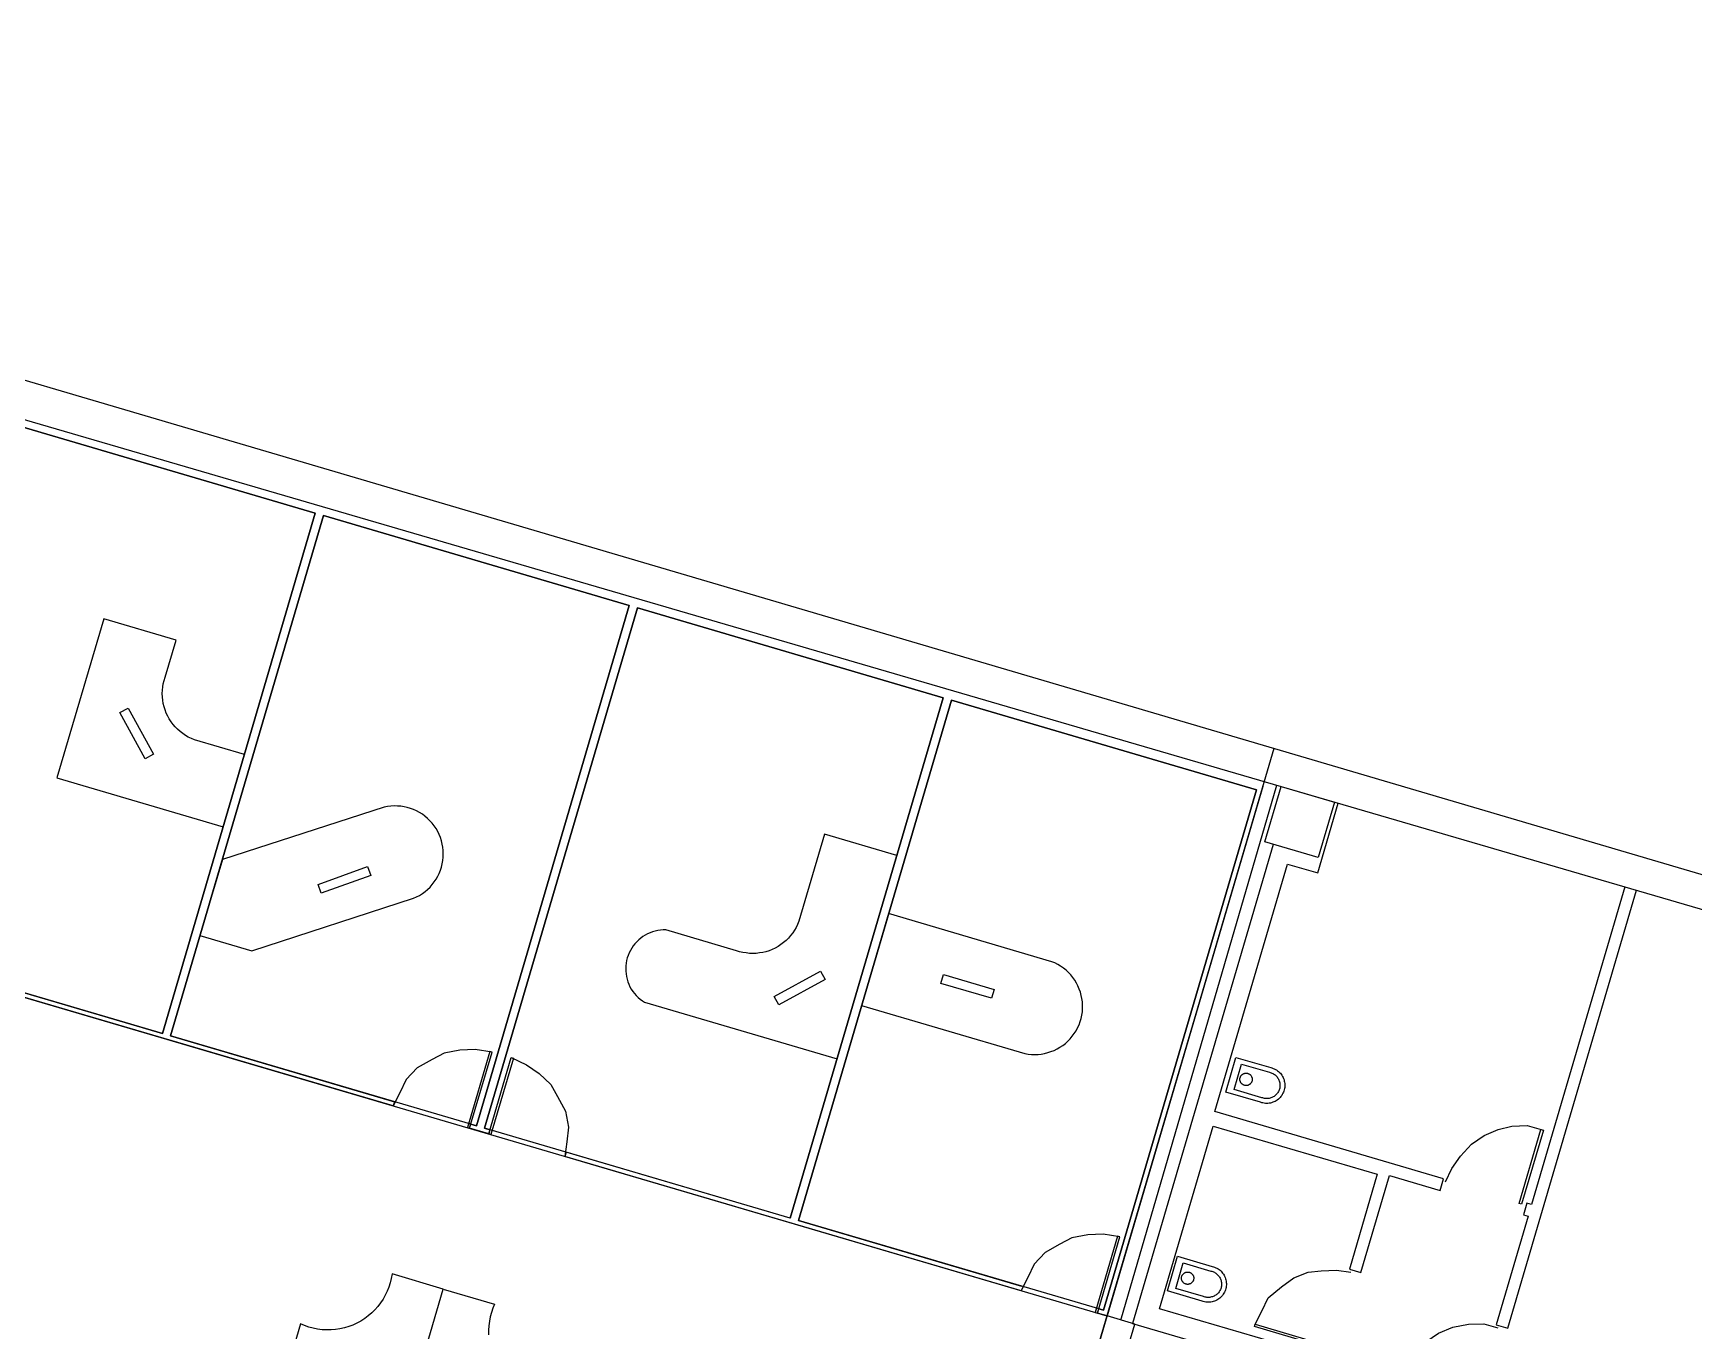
# Model space of a CAD drawing. Header units: inches. Extents: x 1826481.5 to 1826546.5, y 5114738.9 to 5114796.8.
# Drawn here: x 1826511 to 1826528.52, y 5114783.07 to 5114796.76 of the extents above; entities that cross this region are included whole.
import ezdxf

# ---------------------------------------------------------------- set-up
doc = ezdxf.new("R2010")
doc.units = ezdxf.units.IN
doc.header["$MEASUREMENT"] = 0
for name, color, linetype in [('Computer', 200, 'Continuous'), ('Desk', 34, 'Continuous'), ('Room', 92, 'Continuous')]:
    doc.layers.add(name, color=color, linetype=linetype)

msp = doc.modelspace()

# ---------------------------------------------------------------- linework, layer by layer
for points in [[(1826546.539, 5114782.6), (1826529.806, 5114770.116), (1826509.785, 5114776.002), (1826502.255, 5114750.399), (1826481.452, 5114738.928), (1826498.491, 5114796.757), (1826546.539, 5114782.6)], [(1826497.039, 5114747.523), (1826496.899, 5114747.777), (1826481.975, 5114739.596), (1826498.713, 5114796.241), (1826545.851, 5114782.485), (1826534.431, 5114773.853), (1826534.569, 5114773.669)], [(1826513.978, 5114791.696), (1826510.752, 5114792.645)], [(1826512.364, 5114786.208), (1826513.978, 5114791.696)], [(1826514.064, 5114791.671), (1826512.45, 5114786.183)], [(1826517.291, 5114790.722), (1826514.064, 5114791.671)], [(1826515.677, 5114785.234), (1826517.291, 5114790.722)], [(1826517.377, 5114790.697), (1826515.763, 5114785.209)], [(1826520.603, 5114789.748), (1826517.377, 5114790.697)], [(1826518.989, 5114784.26), (1826520.603, 5114789.748)], [(1826520.689, 5114789.723), (1826519.075, 5114784.234)], [(1826523.908, 5114788.776), (1826520.689, 5114789.723)], [(1826524.092, 5114789.214), (1826522.051, 5114782.276)], [(1826522.478, 5114783.185), (1826524.124, 5114788.825)], [(1826522.294, 5114783.288), (1826523.908, 5114788.776)], [(1826523.974, 5114788.812), (1826522.331, 5114783.229)], [(1826523.974, 5114788.812), (1826522.332, 5114783.228)], [(1826524.731, 5114788.647), (1826524.559, 5114788.062), (1826523.998, 5114788.227), (1826524.17, 5114788.812), (1826524.731, 5114788.647)], [(1826524.554, 5114787.9), (1826524.77, 5114788.637)], [(1826524.086, 5114788.201), (1826522.6, 5114783.149)], [(1826523.47, 5114785.384), (1826524.237, 5114787.993)], [(1826524.237, 5114787.993), (1826524.554, 5114787.9)], [(1826526.559, 5114783.098), (1826527.918, 5114787.718)], [(1826527.796, 5114787.754), (1826526.81, 5114784.402)], [(1826510, 5114786.903), (1826512.364, 5114786.208)], [(1826514.801, 5114785.443), (1826509.987, 5114786.859)], [(1826512.45, 5114786.183), (1826514.814, 5114785.487)], [(1826515.843, 5114786.011), (1826515.665, 5114786.037), (1826515.504, 5114786.031), (1826515.336, 5114786.001), (1826515.21, 5114785.932), (1826515.052, 5114785.846), (1826514.936, 5114785.721), (1826514.869, 5114785.582), (1826514.801, 5114785.443)], [(1826515.843, 5114786.011), (1826515.818, 5114786.018), (1826515.582, 5114785.214), (1826515.606, 5114785.207), (1826515.843, 5114786.011), (1826515.843, 5114786.011)], [(1826516.044, 5114785.952), (1826516.068, 5114785.945), (1826515.831, 5114785.14), (1826515.807, 5114785.147), (1826516.044, 5114785.952), (1826516.044, 5114785.952)], [(1826516.044, 5114785.952), (1826516.207, 5114785.878), (1826516.339, 5114785.786), (1826516.464, 5114785.67), (1826516.533, 5114785.543), (1826516.619, 5114785.386), (1826516.649, 5114785.218), (1826516.63, 5114785.064), (1826516.612, 5114784.911)], [(1826523.692, 5114785.955), (1826524.058, 5114785.847), (1826524.058, 5114785.847), (1826524.071, 5114785.844), (1826524.084, 5114785.839), (1826524.096, 5114785.834), (1826524.108, 5114785.828), (1826524.119, 5114785.822), (1826524.13, 5114785.814), (1826524.141, 5114785.806), (1826524.15, 5114785.797), (1826524.16, 5114785.787), (1826524.168, 5114785.777), (1826524.176, 5114785.766), (1826524.183, 5114785.755), (1826524.189, 5114785.743), (1826524.194, 5114785.731), (1826524.199, 5114785.718), (1826524.202, 5114785.705), (1826524.205, 5114785.692), (1826524.207, 5114785.679), (1826524.208, 5114785.666), (1826524.207, 5114785.652), (1826524.206, 5114785.639), (1826524.204, 5114785.626), (1826524.202, 5114785.613), (1826524.198, 5114785.6), (1826524.193, 5114785.588), (1826524.188, 5114785.576), (1826524.181, 5114785.564), (1826524.174, 5114785.553), (1826524.166, 5114785.542), (1826524.158, 5114785.532), (1826524.148, 5114785.522), (1826524.139, 5114785.513), (1826524.128, 5114785.505), (1826524.117, 5114785.498), (1826524.105, 5114785.491), (1826524.093, 5114785.486), (1826524.081, 5114785.481), (1826524.068, 5114785.477), (1826524.055, 5114785.473), (1826524.042, 5114785.471), (1826524.029, 5114785.47), (1826524.016, 5114785.469), (1826524.002, 5114785.47), (1826523.989, 5114785.471), (1826523.976, 5114785.474), (1826523.963, 5114785.477), (1826523.951, 5114785.481), (1826523.585, 5114785.589), (1826523.692, 5114785.955)], [(1826523.672, 5114785.616), (1826523.751, 5114785.884), (1826524.044, 5114785.798), (1826524.044, 5114785.798), (1826524.053, 5114785.796), (1826524.062, 5114785.793), (1826524.071, 5114785.79), (1826524.08, 5114785.785), (1826524.089, 5114785.781), (1826524.097, 5114785.775), (1826524.105, 5114785.77), (1826524.112, 5114785.763), (1826524.119, 5114785.756), (1826524.125, 5114785.749), (1826524.131, 5114785.741), (1826524.136, 5114785.733), (1826524.141, 5114785.725), (1826524.145, 5114785.716), (1826524.149, 5114785.707), (1826524.151, 5114785.698), (1826524.154, 5114785.688), (1826524.155, 5114785.679), (1826524.156, 5114785.669), (1826524.156, 5114785.659), (1826524.156, 5114785.65), (1826524.155, 5114785.64), (1826524.153, 5114785.63), (1826524.151, 5114785.621), (1826524.148, 5114785.612), (1826524.144, 5114785.603), (1826524.14, 5114785.594), (1826524.135, 5114785.586), (1826524.129, 5114785.578), (1826524.123, 5114785.57), (1826524.117, 5114785.563), (1826524.11, 5114785.556), (1826524.102, 5114785.55), (1826524.095, 5114785.544), (1826524.086, 5114785.539), (1826524.078, 5114785.535), (1826524.069, 5114785.531), (1826524.06, 5114785.527), (1826524.051, 5114785.525), (1826524.041, 5114785.523), (1826524.032, 5114785.521), (1826524.022, 5114785.52), (1826524.012, 5114785.52), (1826524.002, 5114785.521), (1826523.993, 5114785.522), (1826523.983, 5114785.524), (1826523.974, 5114785.527), (1826523.965, 5114785.53), (1826523.672, 5114785.616)], [(1826523.78, 5114785.661), (1826523.775, 5114785.662), (1826523.771, 5114785.664), (1826523.767, 5114785.666), (1826523.763, 5114785.668), (1826523.76, 5114785.671), (1826523.756, 5114785.673), (1826523.753, 5114785.677), (1826523.749, 5114785.68), (1826523.747, 5114785.683), (1826523.744, 5114785.687), (1826523.742, 5114785.691), (1826523.739, 5114785.695), (1826523.738, 5114785.699), (1826523.736, 5114785.703), (1826523.735, 5114785.708), (1826523.734, 5114785.712), (1826523.733, 5114785.717), (1826523.733, 5114785.721), (1826523.733, 5114785.726), (1826523.733, 5114785.73), (1826523.734, 5114785.735), (1826523.735, 5114785.739), (1826523.736, 5114785.744), (1826523.738, 5114785.748), (1826523.74, 5114785.752), (1826523.742, 5114785.756), (1826523.744, 5114785.76), (1826523.747, 5114785.763), (1826523.75, 5114785.767), (1826523.753, 5114785.77), (1826523.757, 5114785.773), (1826523.76, 5114785.776), (1826523.764, 5114785.778), (1826523.768, 5114785.781), (1826523.772, 5114785.783), (1826523.776, 5114785.784), (1826523.781, 5114785.786), (1826523.785, 5114785.787), (1826523.79, 5114785.788), (1826523.794, 5114785.788), (1826523.799, 5114785.788), (1826523.803, 5114785.788), (1826523.808, 5114785.787), (1826523.812, 5114785.787), (1826523.816, 5114785.785), (1826523.821, 5114785.784), (1826523.825, 5114785.782), (1826523.829, 5114785.78), (1826523.833, 5114785.778), (1826523.837, 5114785.775), (1826523.84, 5114785.773), (1826523.844, 5114785.77), (1826523.847, 5114785.766), (1826523.85, 5114785.763), (1826523.852, 5114785.759), (1826523.855, 5114785.755), (1826523.857, 5114785.751), (1826523.859, 5114785.747), (1826523.86, 5114785.743), (1826523.861, 5114785.738), (1826523.862, 5114785.734), (1826523.863, 5114785.729), (1826523.863, 5114785.725), (1826523.863, 5114785.72), (1826523.863, 5114785.716), (1826523.862, 5114785.711), (1826523.861, 5114785.707), (1826523.86, 5114785.702), (1826523.858, 5114785.698), (1826523.856, 5114785.694), (1826523.854, 5114785.69), (1826523.852, 5114785.686), (1826523.849, 5114785.683), (1826523.846, 5114785.679), (1826523.843, 5114785.676), (1826523.84, 5114785.673), (1826523.836, 5114785.67), (1826523.832, 5114785.668), (1826523.828, 5114785.665), (1826523.824, 5114785.663), (1826523.82, 5114785.662), (1826523.816, 5114785.66), (1826523.811, 5114785.659), (1826523.807, 5114785.659), (1826523.802, 5114785.658), (1826523.798, 5114785.658), (1826523.793, 5114785.658), (1826523.789, 5114785.659), (1826523.784, 5114785.659), (1826523.78, 5114785.661)], [(1826514.814, 5114785.487), (1826514.801, 5114785.443)], [(1826525.883, 5114784.674), (1826523.47, 5114785.384)], [(1826515.606, 5114785.207), (1826515.619, 5114785.251)], [(1826515.807, 5114785.147), (1826515.606, 5114785.207)], [(1826515.619, 5114785.251), (1826515.677, 5114785.234)], [(1826515.763, 5114785.209), (1826515.82, 5114785.192)], [(1826515.82, 5114785.192), (1826515.807, 5114785.147)], [(1826522.884, 5114783.304), (1826523.451, 5114785.231)], [(1826523.451, 5114785.231), (1826525.182, 5114784.722)], [(1826525.901, 5114784.643), (1826525.968, 5114784.782), (1826526.06, 5114784.914), (1826526.176, 5114785.039), (1826526.309, 5114785.132), (1826526.46, 5114785.194), (1826526.604, 5114785.231), (1826526.764, 5114785.237), (1826526.935, 5114785.186)], [(1826526.935, 5114785.186), (1826526.705, 5114784.406), (1826526.681, 5114784.413), (1826526.91, 5114785.194), (1826526.935, 5114785.186), (1826526.935, 5114785.186)], [(1826516.625, 5114784.955), (1826516.612, 5114784.911)], [(1826521.415, 5114783.498), (1826516.612, 5114784.911)], [(1826518.989, 5114784.26), (1826516.625, 5114784.955)], [(1826525.182, 5114784.722), (1826524.888, 5114783.722)], [(1826525.01, 5114783.686), (1826525.311, 5114784.71)], [(1826525.311, 5114784.71), (1826525.848, 5114784.552)], [(1826525.848, 5114784.552), (1826525.883, 5114784.674)], [(1826526.774, 5114784.28), (1826526.437, 5114783.134)], [(1826526.761, 5114784.416), (1826526.725, 5114784.294)], [(1826526.725, 5114784.294), (1826526.774, 5114784.28)], [(1826526.81, 5114784.402), (1826526.761, 5114784.416)], [(1826519.075, 5114784.234), (1826521.428, 5114783.542)], [(1826522.467, 5114784.063), (1826522.29, 5114784.089), (1826522.129, 5114784.083), (1826521.961, 5114784.053), (1826521.835, 5114783.984), (1826521.677, 5114783.898), (1826521.561, 5114783.773), (1826521.494, 5114783.634), (1826521.426, 5114783.495)], [(1826522.467, 5114784.063), (1826522.443, 5114784.07), (1826522.206, 5114783.265), (1826522.231, 5114783.258), (1826522.467, 5114784.063), (1826522.467, 5114784.063)], [(1826523.076, 5114783.858), (1826523.441, 5114783.75), (1826523.441, 5114783.75), (1826523.454, 5114783.747), (1826523.467, 5114783.742), (1826523.479, 5114783.737), (1826523.491, 5114783.731), (1826523.503, 5114783.725), (1826523.514, 5114783.717), (1826523.524, 5114783.709), (1826523.534, 5114783.7), (1826523.543, 5114783.69), (1826523.551, 5114783.68), (1826523.559, 5114783.669), (1826523.566, 5114783.658), (1826523.572, 5114783.646), (1826523.578, 5114783.634), (1826523.582, 5114783.621), (1826523.586, 5114783.608), (1826523.588, 5114783.595), (1826523.59, 5114783.582), (1826523.591, 5114783.569), (1826523.591, 5114783.555), (1826523.59, 5114783.542), (1826523.588, 5114783.529), (1826523.585, 5114783.516), (1826523.581, 5114783.503), (1826523.577, 5114783.491), (1826523.571, 5114783.479), (1826523.565, 5114783.467), (1826523.558, 5114783.456), (1826523.55, 5114783.445), (1826523.541, 5114783.435), (1826523.532, 5114783.425), (1826523.522, 5114783.416), (1826523.511, 5114783.408), (1826523.5, 5114783.401), (1826523.489, 5114783.394), (1826523.477, 5114783.389), (1826523.464, 5114783.384), (1826523.452, 5114783.38), (1826523.439, 5114783.376), (1826523.426, 5114783.374), (1826523.412, 5114783.373), (1826523.399, 5114783.372), (1826523.386, 5114783.373), (1826523.373, 5114783.374), (1826523.359, 5114783.377), (1826523.347, 5114783.38), (1826523.334, 5114783.384), (1826522.968, 5114783.492), (1826523.076, 5114783.858)], [(1826523.056, 5114783.519), (1826523.134, 5114783.787), (1826523.427, 5114783.701), (1826523.427, 5114783.701), (1826523.437, 5114783.699), (1826523.446, 5114783.696), (1826523.455, 5114783.693), (1826523.464, 5114783.688), (1826523.472, 5114783.684), (1826523.48, 5114783.678), (1826523.488, 5114783.673), (1826523.495, 5114783.666), (1826523.502, 5114783.659), (1826523.508, 5114783.652), (1826523.514, 5114783.644), (1826523.519, 5114783.636), (1826523.524, 5114783.628), (1826523.528, 5114783.619), (1826523.532, 5114783.61), (1826523.535, 5114783.601), (1826523.537, 5114783.591), (1826523.539, 5114783.582), (1826523.539, 5114783.572), (1826523.54, 5114783.562), (1826523.539, 5114783.553), (1826523.538, 5114783.543), (1826523.536, 5114783.533), (1826523.534, 5114783.524), (1826523.531, 5114783.515), (1826523.527, 5114783.506), (1826523.523, 5114783.497), (1826523.518, 5114783.489), (1826523.513, 5114783.481), (1826523.507, 5114783.473), (1826523.5, 5114783.466), (1826523.493, 5114783.459), (1826523.486, 5114783.453), (1826523.478, 5114783.447), (1826523.47, 5114783.442), (1826523.461, 5114783.438), (1826523.452, 5114783.434), (1826523.443, 5114783.43), (1826523.434, 5114783.428), (1826523.424, 5114783.426), (1826523.415, 5114783.424), (1826523.405, 5114783.423), (1826523.395, 5114783.423), (1826523.386, 5114783.424), (1826523.376, 5114783.425), (1826523.367, 5114783.427), (1826523.357, 5114783.43), (1826523.348, 5114783.433), (1826523.056, 5114783.519)], [(1826523.163, 5114783.564), (1826523.159, 5114783.565), (1826523.155, 5114783.567), (1826523.15, 5114783.569), (1826523.147, 5114783.571), (1826523.143, 5114783.574), (1826523.139, 5114783.576), (1826523.136, 5114783.58), (1826523.133, 5114783.583), (1826523.13, 5114783.586), (1826523.127, 5114783.59), (1826523.125, 5114783.594), (1826523.123, 5114783.598), (1826523.121, 5114783.602), (1826523.119, 5114783.606), (1826523.118, 5114783.611), (1826523.117, 5114783.615), (1826523.117, 5114783.62), (1826523.116, 5114783.624), (1826523.116, 5114783.629), (1826523.117, 5114783.633), (1826523.117, 5114783.638), (1826523.118, 5114783.642), (1826523.12, 5114783.647), (1826523.121, 5114783.651), (1826523.123, 5114783.655), (1826523.125, 5114783.659), (1826523.128, 5114783.663), (1826523.13, 5114783.666), (1826523.133, 5114783.67), (1826523.137, 5114783.673), (1826523.14, 5114783.676), (1826523.144, 5114783.679), (1826523.147, 5114783.681), (1826523.151, 5114783.684), (1826523.155, 5114783.686), (1826523.16, 5114783.687), (1826523.164, 5114783.689), (1826523.168, 5114783.69), (1826523.173, 5114783.691), (1826523.177, 5114783.691), (1826523.182, 5114783.691), (1826523.186, 5114783.691), (1826523.191, 5114783.69), (1826523.195, 5114783.69), (1826523.2, 5114783.688), (1826523.204, 5114783.687), (1826523.208, 5114783.685), (1826523.212, 5114783.683), (1826523.216, 5114783.681), (1826523.22, 5114783.678), (1826523.224, 5114783.676), (1826523.227, 5114783.673), (1826523.23, 5114783.669), (1826523.233, 5114783.666), (1826523.236, 5114783.662), (1826523.238, 5114783.658), (1826523.24, 5114783.654), (1826523.242, 5114783.65), (1826523.243, 5114783.646), (1826523.245, 5114783.641), (1826523.246, 5114783.637), (1826523.246, 5114783.632), (1826523.246, 5114783.628), (1826523.246, 5114783.623), (1826523.246, 5114783.619), (1826523.245, 5114783.614), (1826523.244, 5114783.61), (1826523.243, 5114783.606), (1826523.242, 5114783.601), (1826523.24, 5114783.597), (1826523.238, 5114783.593), (1826523.235, 5114783.589), (1826523.232, 5114783.586), (1826523.23, 5114783.582), (1826523.226, 5114783.579), (1826523.223, 5114783.576), (1826523.219, 5114783.573), (1826523.216, 5114783.571), (1826523.212, 5114783.568), (1826523.208, 5114783.566), (1826523.203, 5114783.565), (1826523.199, 5114783.563), (1826523.195, 5114783.562), (1826523.19, 5114783.562), (1826523.186, 5114783.561), (1826523.181, 5114783.561), (1826523.176, 5114783.561), (1826523.172, 5114783.562), (1826523.167, 5114783.562), (1826523.163, 5114783.564)], [(1826523.896, 5114783.14), (1826523.963, 5114783.279), (1826524.03, 5114783.418), (1826524.171, 5114783.535), (1826524.304, 5114783.629), (1826524.455, 5114783.69), (1826524.591, 5114783.703), (1826524.752, 5114783.709), (1826524.905, 5114783.69)], [(1826524.888, 5114783.722), (1826525.01, 5114783.686)], [(1826522.231, 5114783.258), (1826522.244, 5114783.303)], [(1826522.331, 5114783.229), (1826522.231, 5114783.258)], [(1826522.332, 5114783.228), (1826522.231, 5114783.258)], [(1826522.244, 5114783.303), (1826522.294, 5114783.288)], [(1826522.331, 5114783.229), (1826522.281, 5114783.244)], [(1826522.626, 5114783.142), (1826522.332, 5114783.228)], [(1826524.616, 5114782.795), (1826522.884, 5114783.304)], [(1826522.344, 5114782.189), (1826522.626, 5114783.142)], [(1826522.6, 5114783.149), (1826525.404, 5114782.325)], [(1826524.676, 5114782.91), (1826524.669, 5114782.886), (1826523.888, 5114783.115), (1826523.896, 5114783.14), (1826524.676, 5114782.91), (1826524.676, 5114782.91)], [(1826525.42, 5114782.559), (1826525.495, 5114782.722), (1826525.587, 5114782.854), (1826525.696, 5114782.955), (1826525.829, 5114783.048), (1826525.98, 5114783.11), (1826526.147, 5114783.14), (1826526.308, 5114783.145), (1826526.454, 5114783.102)], [(1826526.437, 5114783.134), (1826526.559, 5114783.098)]]:
    msp.add_lwpolyline(points)
at = {"layer": 'Computer'}
for points in [[(1826512.183, 5114789.105), (1826511.916, 5114789.592), (1826512.003, 5114789.64), (1826512.269, 5114789.152), (1826512.183, 5114789.105)], [(1826514.563, 5114787.875), (1826514.041, 5114787.686), (1826514.007, 5114787.78), (1826514.53, 5114787.967), (1826514.563, 5114787.875)], [(1826519.356, 5114786.778), (1826518.87, 5114786.51), (1826518.821, 5114786.597), (1826519.309, 5114786.863), (1826519.356, 5114786.778)], [(1826521.111, 5114786.578), (1826520.578, 5114786.733), (1826520.606, 5114786.829), (1826521.139, 5114786.672), (1826521.111, 5114786.578)]]:
    msp.add_lwpolyline(points, dxfattribs=at)
at = {"layer": 'Desk'}
for points in [[(1826513.005, 5114788.386), (1826513.229, 5114789.149), (1826512.702, 5114789.304), (1826512.702, 5114789.304), (1826512.67, 5114789.318), (1826512.638, 5114789.333), (1826512.608, 5114789.351), (1826512.579, 5114789.37), (1826512.551, 5114789.392), (1826512.525, 5114789.415), (1826512.5, 5114789.44), (1826512.477, 5114789.467), (1826512.456, 5114789.495), (1826512.437, 5114789.524), (1826512.42, 5114789.555), (1826512.405, 5114789.587), (1826512.392, 5114789.619), (1826512.382, 5114789.653), (1826512.374, 5114789.687), (1826512.368, 5114789.722), (1826512.364, 5114789.756), (1826512.363, 5114789.792), (1826512.364, 5114789.827), (1826512.368, 5114789.862), (1826512.373, 5114789.896), (1826512.382, 5114789.93), (1826512.392, 5114789.964), (1826512.508, 5114790.357), (1826511.745, 5114790.582), (1826511.251, 5114788.902), (1826513.005, 5114788.386)], [(1826513.307, 5114787.08), (1826515.015, 5114787.633), (1826515.015, 5114787.633), (1826515.047, 5114787.647), (1826515.078, 5114787.664), (1826515.107, 5114787.683), (1826515.136, 5114787.704), (1826515.162, 5114787.726), (1826515.188, 5114787.751), (1826515.211, 5114787.777), (1826515.232, 5114787.805), (1826515.252, 5114787.834), (1826515.269, 5114787.865), (1826515.285, 5114787.896), (1826515.298, 5114787.929), (1826515.308, 5114787.962), (1826515.317, 5114787.996), (1826515.323, 5114788.031), (1826515.327, 5114788.066), (1826515.328, 5114788.101), (1826515.326, 5114788.136), (1826515.323, 5114788.171), (1826515.317, 5114788.205), (1826515.308, 5114788.239), (1826515.297, 5114788.273), (1826515.284, 5114788.305), (1826515.269, 5114788.337), (1826515.252, 5114788.368), (1826515.232, 5114788.397), (1826515.211, 5114788.424), (1826515.187, 5114788.451), (1826515.162, 5114788.475), (1826515.135, 5114788.498), (1826515.107, 5114788.519), (1826515.077, 5114788.537), (1826515.046, 5114788.554), (1826515.014, 5114788.569), (1826514.981, 5114788.581), (1826514.948, 5114788.591), (1826514.914, 5114788.598), (1826514.879, 5114788.604), (1826514.844, 5114788.606), (1826514.809, 5114788.607), (1826514.774, 5114788.605), (1826514.739, 5114788.6), (1826514.704, 5114788.593), (1826512.997, 5114788.041), (1826512.761, 5114787.241), (1826513.307, 5114787.08)], [(1826520.114, 5114788.085), (1826519.351, 5114788.309), (1826519.081, 5114787.39), (1826519.081, 5114787.39), (1826519.067, 5114787.358), (1826519.052, 5114787.326), (1826519.034, 5114787.296), (1826519.015, 5114787.267), (1826518.993, 5114787.239), (1826518.97, 5114787.213), (1826518.945, 5114787.188), (1826518.918, 5114787.165), (1826518.89, 5114787.144), (1826518.861, 5114787.125), (1826518.83, 5114787.108), (1826518.798, 5114787.093), (1826518.765, 5114787.08), (1826518.732, 5114787.07), (1826518.698, 5114787.062), (1826518.663, 5114787.056), (1826518.628, 5114787.052), (1826518.593, 5114787.051), (1826518.558, 5114787.052), (1826518.523, 5114787.056), (1826518.489, 5114787.061), (1826518.455, 5114787.07), (1826518.421, 5114787.08), (1826517.677, 5114787.299), (1826517.677, 5114787.299), (1826517.648, 5114787.299), (1826517.62, 5114787.297), (1826517.592, 5114787.293), (1826517.564, 5114787.287), (1826517.537, 5114787.279), (1826517.51, 5114787.269), (1826517.484, 5114787.258), (1826517.459, 5114787.244), (1826517.434, 5114787.229), (1826517.411, 5114787.213), (1826517.39, 5114787.194), (1826517.369, 5114787.175), (1826517.35, 5114787.154), (1826517.332, 5114787.131), (1826517.316, 5114787.108), (1826517.302, 5114787.083), (1826517.289, 5114787.058), (1826517.278, 5114787.031), (1826517.269, 5114787.004), (1826517.262, 5114786.977), (1826517.257, 5114786.949), (1826517.254, 5114786.92), (1826517.253, 5114786.892), (1826517.253, 5114786.863), (1826517.256, 5114786.835), (1826517.261, 5114786.807), (1826517.267, 5114786.779), (1826517.276, 5114786.752), (1826517.286, 5114786.726), (1826517.298, 5114786.7), (1826517.312, 5114786.675), (1826517.328, 5114786.651), (1826517.345, 5114786.629), (1826517.364, 5114786.607), (1826517.384, 5114786.587), (1826517.406, 5114786.568), (1826517.429, 5114786.551), (1826517.452, 5114786.536), (1826519.483, 5114785.939), (1826520.114, 5114788.085)], [(1826519.742, 5114786.502), (1826521.464, 5114785.996), (1826521.464, 5114785.996), (1826521.498, 5114785.99), (1826521.533, 5114785.986), (1826521.568, 5114785.985), (1826521.604, 5114785.986), (1826521.638, 5114785.99), (1826521.673, 5114785.996), (1826521.707, 5114786.005), (1826521.74, 5114786.016), (1826521.773, 5114786.029), (1826521.805, 5114786.044), (1826521.835, 5114786.062), (1826521.864, 5114786.081), (1826521.892, 5114786.103), (1826521.918, 5114786.126), (1826521.943, 5114786.151), (1826521.965, 5114786.178), (1826521.986, 5114786.206), (1826522.005, 5114786.236), (1826522.021, 5114786.267), (1826522.036, 5114786.299), (1826522.048, 5114786.332), (1826522.058, 5114786.366), (1826522.066, 5114786.4), (1826522.071, 5114786.435), (1826522.073, 5114786.47), (1826522.074, 5114786.505), (1826522.072, 5114786.54), (1826522.067, 5114786.575), (1826522.06, 5114786.609), (1826522.051, 5114786.643), (1826522.039, 5114786.676), (1826522.025, 5114786.708), (1826522.009, 5114786.739), (1826521.991, 5114786.769), (1826521.971, 5114786.798), (1826521.948, 5114786.825), (1826521.924, 5114786.851), (1826521.899, 5114786.875), (1826521.871, 5114786.897), (1826521.842, 5114786.917), (1826521.812, 5114786.935), (1826521.781, 5114786.951), (1826521.749, 5114786.964), (1826520.027, 5114787.471), (1826519.742, 5114786.502)], [(1826514.95, 5114782.224), (1826515.328, 5114783.512), (1826514.787, 5114783.671), (1826514.787, 5114783.671), (1826514.779, 5114783.624), (1826514.768, 5114783.578), (1826514.754, 5114783.533), (1826514.736, 5114783.489), (1826514.716, 5114783.446), (1826514.693, 5114783.405), (1826514.667, 5114783.365), (1826514.638, 5114783.328), (1826514.606, 5114783.292), (1826514.573, 5114783.259), (1826514.537, 5114783.228), (1826514.499, 5114783.2), (1826514.459, 5114783.174), (1826514.417, 5114783.152), (1826514.374, 5114783.132), (1826514.33, 5114783.115), (1826514.284, 5114783.102), (1826514.238, 5114783.091), (1826514.191, 5114783.084), (1826514.144, 5114783.08), (1826514.096, 5114783.08), (1826514.049, 5114783.082), (1826514.002, 5114783.088), (1826513.956, 5114783.098), (1826513.91, 5114783.11), (1826513.865, 5114783.126), (1826513.822, 5114783.145), (1826513.662, 5114782.603)], [(1826514.95, 5114782.224), (1826515.328, 5114783.512), (1826515.87, 5114783.353), (1826515.87, 5114783.353), (1826515.851, 5114783.309), (1826515.836, 5114783.264), (1826515.823, 5114783.219), (1826515.814, 5114783.172), (1826515.808, 5114783.125), (1826515.805, 5114783.078), (1826515.806, 5114783.03)]]:
    msp.add_lwpolyline(points, dxfattribs=at)
at = {"layer": 'Room'}
for points in [[(1826513.978, 5114791.696), (1826512.364, 5114786.208), (1826509.138, 5114787.157), (1826510.752, 5114792.645), (1826513.978, 5114791.696)], [(1826517.291, 5114790.722), (1826515.677, 5114785.234), (1826512.45, 5114786.183), (1826514.064, 5114791.671), (1826517.291, 5114790.722)], [(1826520.603, 5114789.748), (1826518.989, 5114784.26), (1826515.763, 5114785.209), (1826517.377, 5114790.697), (1826520.603, 5114789.748)], [(1826523.908, 5114788.776), (1826522.294, 5114783.288), (1826519.075, 5114784.234), (1826520.689, 5114789.723), (1826523.908, 5114788.776)], [(1826509.082, 5114787.125), (1826522.331, 5114783.229)], [(1826522.331, 5114783.229), (1826520.878, 5114778.302)]]:
    msp.add_lwpolyline(points, dxfattribs=at)

doc.saveas('drawing.dxf')
